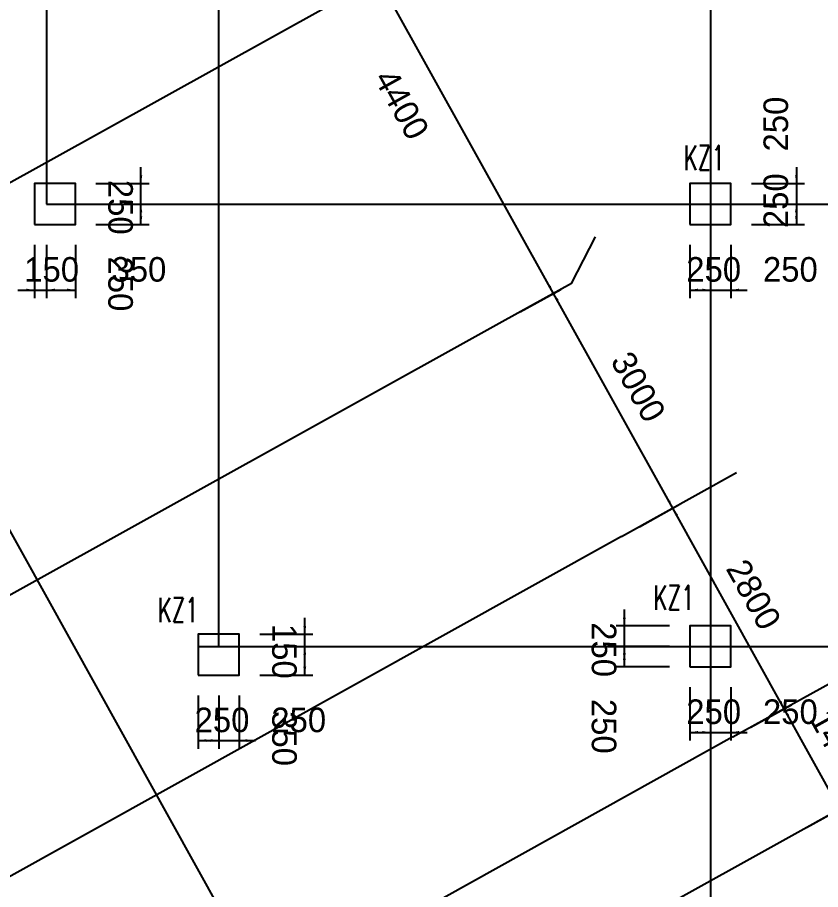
# Model space of a CAD drawing. Extents: x 387171 to 699106, y 11966 to 245688.
# Drawn here: x 508102 to 517902, y 124919 to 135566 of the extents above; entities that cross this region are included whole.
import ezdxf

# ---------------------------------------------------------------- set-up
doc = ezdxf.new("R2010")
doc.units = 0
doc.header["$LTSCALE"] = 100
doc.header["$MEASUREMENT"] = 0
for name, color, linetype in [('COLU', 7, 'Continuous'), ('DIM', 3, 'Continuous'), ('DOTE', 253, 'Continuous'), ('L-AXIS', 3, 'Continuous'), ('NUM', 7, 'Continuous')]:
    doc.layers.add(name, color=color, linetype=linetype)
doc.styles.add('hztxt', font='hztxt')
doc.styles.get("Standard").update_dxf_attribs({"font": 'standard'})
doc.dimstyles.get("Standard").update_dxf_attribs({"dimtxt": 300, "dimasz": 100, "dimexe": 100, "dimexo": 250, "dimgap": 100, "dimtad": 0, "dimtoh": 1, "dimdec": 0, "dimdsep": 46, "dimcen": 0.09, "dimclrt": 7, "dimadec": 0, "dimazin": 0, "dimtfac": 1, "dimtdec": 4, "dimtofl": 0, "dimtmove": 0, "dimatfit": 3, "dimfxl": 1, "dimtolj": 1, "dimtzin": 0, "dimarcsym": 0})

# ---------------------------------------------------------------- blocks, each defined once
blk = doc.blocks.new('*D1633')
at = {"layer": 'L-AXIS', "color": 0, "linetype": 'ByBlock', "lineweight": -2}
for p, q in [((512102, 135818), (512595, 136092)), ((514643, 132197), (512507, 136044)), ((514236, 131971), (514731, 132245))]:
    blk.add_line(p, q, dxfattribs=at)
for points in [[(512507, 136044), (512570, 135964), (512541, 135948)], [(514643, 132197), (514580, 132276), (514609, 132292)]]:
    blk.add_solid(points, dxfattribs=at)
at = {"layer": 'L-AXIS', "color": 7, "linetype": 'Continuous', "lineweight": -2, "insert": (512791, 134504), "char_height": 300, "width": 795, "attachment_point": 5, "rotation": 299.0454, "style": 'hztxt'}
blk.add_mtext('4400', dxfattribs=at)
blk = doc.blocks.new('*D1820')
at = {"layer": 'L-AXIS', "color": 0, "linetype": 'ByBlock', "lineweight": -2}
for p, q in [((517732, 125676), (518226, 125951)), ((519304, 123804), (518139, 125902)), ((518897, 123578), (519392, 123853))]:
    blk.add_line(p, q, dxfattribs=at)
for points in [[(518139, 125902), (518202, 125823), (518173, 125807)], [(519304, 123804), (519241, 123884), (519270, 123900)]]:
    blk.add_solid(points, dxfattribs=at)
at = {"layer": 'L-AXIS', "color": 7, "linetype": 'Continuous', "lineweight": -2, "insert": (519028, 125023), "char_height": 300, "width": 785, "attachment_point": 5, "rotation": 299.0454, "style": 'hztxt'}
blk.add_mtext('2400', dxfattribs=at)
blk = doc.blocks.new('*D3457')
at = {"layer": 'L-AXIS', "color": 0, "linetype": 'ByBlock', "lineweight": -2}
for p, q in [((515693, 129348), (516187, 129623)), ((517459, 127126), (516100, 129574)), ((517052, 126900), (517547, 127175))]:
    blk.add_line(p, q, dxfattribs=at)
for points in [[(516100, 129574), (516163, 129495), (516134, 129479)], [(517459, 127126), (517396, 127206), (517425, 127222)]]:
    blk.add_solid(points, dxfattribs=at)
at = {"layer": 'L-AXIS', "color": 7, "linetype": 'Continuous', "lineweight": -2, "insert": (517086, 128520), "char_height": 300, "width": 780, "attachment_point": 5, "rotation": 299.0454, "style": 'hztxt'}
blk.add_mtext('2800', dxfattribs=at)
blk = doc.blocks.new('*D3703')
at = {"layer": 'L-AXIS', "color": 0, "linetype": 'ByBlock', "lineweight": -2}
for p, q in [((514236, 131971), (514731, 132245)), ((516100, 129574), (514643, 132197)), ((515693, 129348), (516187, 129623))]:
    blk.add_line(p, q, dxfattribs=at)
for points in [[(514643, 132197), (514707, 132118), (514677, 132101)], [(516100, 129574), (516037, 129654), (516066, 129670)]]:
    blk.add_solid(points, dxfattribs=at)
at = {"layer": 'L-AXIS', "color": 7, "linetype": 'Continuous', "lineweight": -2, "insert": (515678, 131055), "char_height": 300, "width": 780, "attachment_point": 5, "rotation": 299.0454, "style": 'hztxt'}
blk.add_mtext('3000', dxfattribs=at)
blk = doc.blocks.new('*D3917')
at = {"layer": 'L-AXIS', "color": 0, "linetype": 'ByBlock', "lineweight": -2}
for p, q in [((517052, 126900), (517547, 127175)), ((518139, 125902), (517459, 127126)), ((517732, 125676), (518226, 125951))]:
    blk.add_line(p, q, dxfattribs=at)
for points in [[(517459, 127126), (517522, 127047), (517493, 127031)], [(518139, 125902), (518076, 125982), (518105, 125998)]]:
    blk.add_solid(points, dxfattribs=at)
at = {"layer": 'L-AXIS', "color": 7, "linetype": 'Continuous', "lineweight": -2, "insert": (518105, 126684), "char_height": 300, "width": 695, "attachment_point": 5, "rotation": 299.0454, "style": 'hztxt'}
blk.add_mtext('1400', dxfattribs=at)
blk = doc.blocks.new('*D1109')
at = {"layer": 'DIM', "color": 0, "linetype": 'ByBlock', "lineweight": -2}
for p, q in [((508308, 132788), (508308, 132138)), ((508458, 132788), (508458, 132138)), ((508108, 132238), (508658, 132238))]:
    blk.add_line(p, q, dxfattribs=at)
for points in [[(508308, 132238), (508208, 132221), (508208, 132255)], [(508458, 132238), (508558, 132255), (508558, 132221)]]:
    blk.add_solid(points, dxfattribs=at)
at = {"layer": 'DIM', "color": 7, "linetype": 'Continuous', "lineweight": -2, "insert": (508519, 132488), "char_height": 300, "width": 476.67, "attachment_point": 5, "style": 'hztxt'}
blk.add_mtext('150', dxfattribs=at)
blk = doc.blocks.new('*D1621')
at = {"layer": 'DIM', "color": 0, "linetype": 'ByBlock', "lineweight": -2}
for p, q in [((508458, 132788), (508458, 132138)), ((508808, 132788), (508808, 132138)), ((508458, 132238), (508808, 132238))]:
    blk.add_line(p, q, dxfattribs=at)
for points in [[(508458, 132238), (508558, 132255), (508558, 132221)], [(508808, 132238), (508708, 132221), (508708, 132255)]]:
    blk.add_solid(points, dxfattribs=at)
at = {"layer": 'DIM', "color": 7, "linetype": 'Continuous', "lineweight": -2, "insert": (509584, 132488), "char_height": 300, "width": 566.67, "attachment_point": 5, "style": 'hztxt'}
blk.add_mtext('350', dxfattribs=at)
blk = doc.blocks.new('*D1876')
at = {"layer": 'DIM', "color": 0, "linetype": 'ByBlock', "lineweight": -2}
for p, q in [((509058, 133288), (509708, 133288)), ((509608, 133038), (509608, 133288)), ((509058, 133038), (509708, 133038))]:
    blk.add_line(p, q, dxfattribs=at)
for points in [[(509608, 133288), (509625, 133188), (509591, 133188)], [(509608, 133038), (509591, 133138), (509625, 133138)]]:
    blk.add_solid(points, dxfattribs=at)
at = {"layer": 'DIM', "color": 7, "linetype": 'Continuous', "lineweight": -2, "insert": (509358, 132312), "char_height": 300, "width": 566.67, "attachment_point": 5, "rotation": 270, "style": 'hztxt'}
blk.add_mtext('250', dxfattribs=at)
blk = doc.blocks.new('*D2107')
at = {"layer": 'DIM', "color": 0, "linetype": 'ByBlock', "lineweight": -2}
for p, q in [((509608, 133088), (509608, 133738)), ((509058, 133538), (509708, 133538)), ((509058, 133288), (509708, 133288))]:
    blk.add_line(p, q, dxfattribs=at)
for points in [[(509608, 133538), (509591, 133638), (509625, 133638)], [(509608, 133288), (509625, 133188), (509591, 133188)]]:
    blk.add_solid(points, dxfattribs=at)
at = {"layer": 'DIM', "color": 7, "linetype": 'Continuous', "lineweight": -2, "insert": (509358, 133248), "char_height": 300, "width": 566.67, "attachment_point": 5, "rotation": 270, "style": 'hztxt'}
blk.add_mtext('250', dxfattribs=at)
blk = doc.blocks.new('*D1597')
at = {"layer": 'DIM', "color": 0, "linetype": 'ByBlock', "lineweight": -2}
for p, q in [((517608, 133738), (517608, 133088)), ((517058, 133538), (517708, 133538)), ((517058, 133288), (517708, 133288))]:
    blk.add_line(p, q, dxfattribs=at)
for points in [[(517608, 133538), (517591, 133638), (517625, 133638)], [(517608, 133288), (517625, 133188), (517591, 133188)]]:
    blk.add_solid(points, dxfattribs=at)
at = {"layer": 'DIM', "color": 7, "linetype": 'Continuous', "lineweight": -2, "insert": (517358, 134264), "char_height": 300, "width": 566.67, "attachment_point": 5, "rotation": 90, "style": 'hztxt'}
blk.add_mtext('250', dxfattribs=at)
blk = doc.blocks.new('*D1559')
at = {"layer": 'DIM', "color": 0, "linetype": 'ByBlock', "lineweight": -2}
for p, q in [((517058, 133288), (517708, 133288)), ((517608, 133288), (517608, 133038)), ((517058, 133038), (517708, 133038))]:
    blk.add_line(p, q, dxfattribs=at)
for points in [[(517608, 133288), (517625, 133188), (517591, 133188)], [(517608, 133038), (517591, 133138), (517625, 133138)]]:
    blk.add_solid(points, dxfattribs=at)
at = {"layer": 'DIM', "color": 7, "linetype": 'Continuous', "lineweight": -2, "insert": (517358, 133328), "char_height": 300, "width": 566.67, "attachment_point": 5, "rotation": 90, "style": 'hztxt'}
blk.add_mtext('250', dxfattribs=at)
blk = doc.blocks.new('*D1803')
at = {"layer": 'DIM', "color": 0, "linetype": 'ByBlock', "lineweight": -2}
for p, q in [((516308, 132788), (516308, 132138)), ((516558, 132788), (516558, 132138)), ((516308, 132238), (516558, 132238))]:
    blk.add_line(p, q, dxfattribs=at)
for points in [[(516308, 132238), (516408, 132255), (516408, 132221)], [(516558, 132238), (516458, 132221), (516458, 132255)]]:
    blk.add_solid(points, dxfattribs=at)
at = {"layer": 'DIM', "color": 7, "linetype": 'Continuous', "lineweight": -2, "insert": (516598, 132488), "char_height": 300, "width": 566.67, "attachment_point": 5, "style": 'hztxt'}
blk.add_mtext('250', dxfattribs=at)
blk = doc.blocks.new('*D4168')
at = {"layer": 'DIM', "color": 0, "linetype": 'ByBlock', "lineweight": -2}
for p, q in [((516558, 132788), (516558, 132138)), ((516808, 132788), (516808, 132138)), ((516358, 132238), (517008, 132238))]:
    blk.add_line(p, q, dxfattribs=at)
for points in [[(516558, 132238), (516458, 132221), (516458, 132255)], [(516808, 132238), (516908, 132255), (516908, 132221)]]:
    blk.add_solid(points, dxfattribs=at)
at = {"layer": 'DIM', "color": 7, "linetype": 'Continuous', "lineweight": -2, "insert": (517534, 132488), "char_height": 300, "width": 566.67, "attachment_point": 5, "style": 'hztxt'}
blk.add_mtext('250', dxfattribs=at)
blk = doc.blocks.new('*D1801')
at = {"layer": 'DIM', "color": 0, "linetype": 'ByBlock', "lineweight": -2}
for p, q in [((510308, 127288), (510308, 126638)), ((510558, 127288), (510558, 126638)), ((510308, 126738), (510558, 126738))]:
    blk.add_line(p, q, dxfattribs=at)
for points in [[(510308, 126738), (510408, 126755), (510408, 126721)], [(510558, 126738), (510458, 126721), (510458, 126755)]]:
    blk.add_solid(points, dxfattribs=at)
at = {"layer": 'DIM', "color": 7, "linetype": 'Continuous', "lineweight": -2, "insert": (510598, 126988), "char_height": 300, "width": 566.67, "attachment_point": 5, "style": 'hztxt'}
blk.add_mtext('250', dxfattribs=at)
blk = doc.blocks.new('*D4167')
at = {"layer": 'DIM', "color": 0, "linetype": 'ByBlock', "lineweight": -2}
for p, q in [((510558, 127288), (510558, 126638)), ((510808, 127288), (510808, 126638)), ((510358, 126738), (511008, 126738))]:
    blk.add_line(p, q, dxfattribs=at)
for points in [[(510558, 126738), (510458, 126721), (510458, 126755)], [(510808, 126738), (510908, 126755), (510908, 126721)]]:
    blk.add_solid(points, dxfattribs=at)
at = {"layer": 'DIM', "color": 7, "linetype": 'Continuous', "lineweight": -2, "insert": (511534, 126988), "char_height": 300, "width": 566.67, "attachment_point": 5, "style": 'hztxt'}
blk.add_mtext('250', dxfattribs=at)
blk = doc.blocks.new('*D297')
at = {"layer": 'DIM', "color": 0, "linetype": 'ByBlock', "lineweight": -2}
for p, q in [((511058, 127888), (511708, 127888)), ((511608, 127538), (511608, 127888)), ((511058, 127538), (511708, 127538))]:
    blk.add_line(p, q, dxfattribs=at)
for points in [[(511608, 127888), (511625, 127788), (511591, 127788)], [(511608, 127538), (511591, 127638), (511625, 127638)]]:
    blk.add_solid(points, dxfattribs=at)
at = {"layer": 'DIM', "color": 7, "linetype": 'Continuous', "lineweight": -2, "insert": (511358, 126762), "char_height": 300, "width": 566.67, "attachment_point": 5, "rotation": 270, "style": 'hztxt'}
blk.add_mtext('350', dxfattribs=at)
blk = doc.blocks.new('*D510')
at = {"layer": 'DIM', "color": 0, "linetype": 'ByBlock', "lineweight": -2}
for p, q in [((511608, 127688), (511608, 128238)), ((511058, 128038), (511708, 128038)), ((511058, 127888), (511708, 127888))]:
    blk.add_line(p, q, dxfattribs=at)
for points in [[(511608, 128038), (511591, 128138), (511625, 128138)], [(511608, 127888), (511625, 127788), (511591, 127788)]]:
    blk.add_solid(points, dxfattribs=at)
at = {"layer": 'DIM', "color": 7, "linetype": 'Continuous', "lineweight": -2, "insert": (511358, 127827), "char_height": 300, "width": 476.67, "attachment_point": 5, "rotation": 270, "style": 'hztxt'}
blk.add_mtext('150', dxfattribs=at)
blk = doc.blocks.new('*D737')
at = {"layer": 'DIM', "color": 0, "linetype": 'ByBlock', "lineweight": -2}
for p, q in [((516308, 127388), (516308, 126738)), ((516558, 127388), (516558, 126738)), ((516308, 126838), (516558, 126838))]:
    blk.add_line(p, q, dxfattribs=at)
for points in [[(516308, 126838), (516408, 126855), (516408, 126821)], [(516558, 126838), (516458, 126821), (516458, 126855)]]:
    blk.add_solid(points, dxfattribs=at)
at = {"layer": 'DIM', "color": 7, "linetype": 'Continuous', "lineweight": -2, "insert": (516598, 127088), "char_height": 300, "width": 566.67, "attachment_point": 5, "style": 'hztxt'}
blk.add_mtext('250', dxfattribs=at)
blk = doc.blocks.new('*D3223')
at = {"layer": 'DIM', "color": 0, "linetype": 'ByBlock', "lineweight": -2}
for p, q in [((516558, 127388), (516558, 126738)), ((516808, 127388), (516808, 126738)), ((516358, 126838), (517008, 126838))]:
    blk.add_line(p, q, dxfattribs=at)
for points in [[(516558, 126838), (516458, 126821), (516458, 126855)], [(516808, 126838), (516908, 126855), (516908, 126821)]]:
    blk.add_solid(points, dxfattribs=at)
at = {"layer": 'DIM', "color": 7, "linetype": 'Continuous', "lineweight": -2, "insert": (517534, 127088), "char_height": 300, "width": 566.67, "attachment_point": 5, "style": 'hztxt'}
blk.add_mtext('250', dxfattribs=at)
blk = doc.blocks.new('*D3162')
at = {"layer": 'DIM', "color": 0, "linetype": 'ByBlock', "lineweight": -2}
for p, q in [((516058, 127888), (515408, 127888)), ((515508, 127638), (515508, 127888)), ((516058, 127638), (515408, 127638))]:
    blk.add_line(p, q, dxfattribs=at)
for points in [[(515508, 127888), (515525, 127788), (515491, 127788)], [(515508, 127638), (515491, 127738), (515525, 127738)]]:
    blk.add_solid(points, dxfattribs=at)
at = {"layer": 'DIM', "color": 7, "linetype": 'Continuous', "lineweight": -2, "insert": (515258, 126912), "char_height": 300, "width": 566.67, "attachment_point": 5, "rotation": 270, "style": 'hztxt'}
blk.add_mtext('250', dxfattribs=at)
blk = doc.blocks.new('*D3403')
at = {"layer": 'DIM', "color": 0, "linetype": 'ByBlock', "lineweight": -2}
for p, q in [((515508, 127688), (515508, 128338)), ((516058, 128138), (515408, 128138)), ((516058, 127888), (515408, 127888))]:
    blk.add_line(p, q, dxfattribs=at)
for points in [[(515508, 128138), (515491, 128238), (515525, 128238)], [(515508, 127888), (515525, 127788), (515491, 127788)]]:
    blk.add_solid(points, dxfattribs=at)
at = {"layer": 'DIM', "color": 7, "linetype": 'Continuous', "lineweight": -2, "insert": (515258, 127848), "char_height": 300, "width": 566.67, "attachment_point": 5, "rotation": 270, "style": 'hztxt'}
blk.add_mtext('250', dxfattribs=at)

msp = doc.modelspace()

# ---------------------------------------------------------------- linework, layer by layer
at = {"layer": 'COLU'}
for points in [[(508308.1, 133037.9), (508808.1, 133037.9), (508808.1, 133537.9), (508308.1, 133537.9)], [(516308.1, 133037.9), (516808.1, 133037.9), (516808.1, 133537.9), (516308.1, 133537.9)], [(516308.1, 127637.9), (516808.1, 127637.9), (516808.1, 128137.9), (516308.1, 128137.9)], [(510308.1, 127537.9), (510808.1, 127537.9), (510808.1, 128037.9), (510308.1, 128037.9)]]:
    msp.add_lwpolyline(points, close=True, dxfattribs=at)
at = {"layer": 'DOTE'}
for p, q in [((516558.1, 161487.9), (516558.1, 121887.9)), ((508458.1, 155487.9), (508458.1, 133287.9)), ((510558.1, 127887.9), (510558.1, 146357.9)), ((502447.3, 139310.9), (514847.8, 116981.6)), ((511881.5, 135696), (501222.2, 129776.4)), ((508458.1, 133287.9), (585258.1, 133287.9)), ((514017.7, 131849.4), (489999.1, 118510.8)), ((515472.7, 129229.4), (503506.2, 122574.1)), ((510308.1, 127887.9), (579258.1, 127887.9)), ((516832.1, 126781.5), (508798.3, 122313.5)), ((517513.3, 125554.9), (505542.7, 118907.1))]:
    msp.add_line(p, q, dxfattribs=at)
at = {"layer": 'L-AXIS'}
for p, q in [((514862, 132318.2), (515156.8, 132887.5)), ((514862, 132318.2), (514017.7, 131849.4)), ((516876.7, 130005.5), (515472.7, 129225.8)), ((518237.7, 127558.5), (516833.6, 126778.8)), ((518917.4, 126334.6), (517513.3, 125554.9))]:
    msp.add_line(p, q, dxfattribs=at)

# ---------------------------------------------------------------- texts
at = {"layer": 'NUM', "color": 200, "width": 0.7}
for p in [(516232.9, 133702.3), (515863.5, 128332), (509812.5, 128181.8)]:
    msp.add_text('KZ1', height=300, dxfattribs=at).set_placement(p)

# ---------------------------------------------------------------- dimensions: what is measured, and where the dimension line sits
at = {"layer": 'DIM', "color": 200}
for p1, p2, distance, picture, middle in [((516808.1, 133537.9), (516808.1, 133287.9), 800, '*D1597', (517358.1, 133756)), ((508808.1, 133287.9), (508808.1, 133537.9), -800, '*D2107', (509358.1, 133756)), ((516808.1, 133287.9), (516808.1, 133037.9), 800, '*D1559', (517358.1, 132819.9)), ((508808.1, 133037.9), (508808.1, 133287.9), -800, '*D1876', (509358.1, 132819.9)), ((508308.1, 133037.9), (508458.1, 133037.9), -800, '*D1109', (508106.1, 132487.9)), ((508458.1, 133037.9), (508808.1, 133037.9), -800, '*D1621', (509026.1, 132487.9)), ((516308.1, 133037.9), (516558.1, 133037.9), -800, '*D1803', (516090, 132487.9)), ((516558.1, 133037.9), (516808.1, 133037.9), -800, '*D4168', (517026.1, 132487.9)), ((516308.1, 127887.9), (516308.1, 128137.9), 800, '*D3403', (515258.1, 128356)), ((510808.1, 127887.9), (510808.1, 128037.9), -800, '*D510', (511358.1, 128239.9)), ((510808.1, 127537.9), (510808.1, 127887.9), -800, '*D297', (511358.1, 127319.9)), ((516308.1, 127637.9), (516308.1, 127887.9), 800, '*D3162', (515258.1, 127419.9)), ((516308.1, 127637.9), (516558.1, 127637.9), -800, '*D737', (516090, 127087.9)), ((516558.1, 127637.9), (516808.1, 127637.9), -800, '*D3223', (517026.1, 127087.9)), ((510308.1, 127537.9), (510558.1, 127537.9), -800, '*D1801', (510090, 126987.9)), ((510558.1, 127537.9), (510808.1, 127537.9), -800, '*D4167', (511026.1, 126987.9))]:
    dim = msp.add_aligned_dim(p1=p1, p2=p2, distance=distance, dimstyle='Standard', dxfattribs=at)
    dim.commit()
    dim.dimension.update_dxf_attribs({"geometry": picture, "text_midpoint": middle})
at = {"layer": 'L-AXIS'}
for base, p1, p2, picture, middle in [((512507.2, 136043.5), (514017.7, 131849.4), (511883.1, 135696.9), '*D1633', (512790.6, 134504.3)), ((514643.5, 132196.9), (515474.2, 129226.7), (514017.7, 131849.4), '*D3703', (515677.7, 131055.4)), ((516100, 129574.2), (516833.6, 126778.8), (515474.2, 129226.7), '*D3457', (517085.6, 128520.2)), ((517459.4, 127126.3), (517513.3, 125554.9), (516833.6, 126778.8), '*D3917', (518105.2, 126684.3)), ((518139.1, 125902.4), (518678.5, 123456.7), (517513.3, 125554.9), '*D1820', (519027.7, 125023.2))]:
    dim = msp.add_linear_dim(base=base, p1=p1, p2=p2, angle=119.04537, dimstyle='Standard', dxfattribs=at)
    dim.commit()
    dim.dimension.update_dxf_attribs({"geometry": picture, "text_midpoint": middle})

doc.saveas('drawing.dxf')
